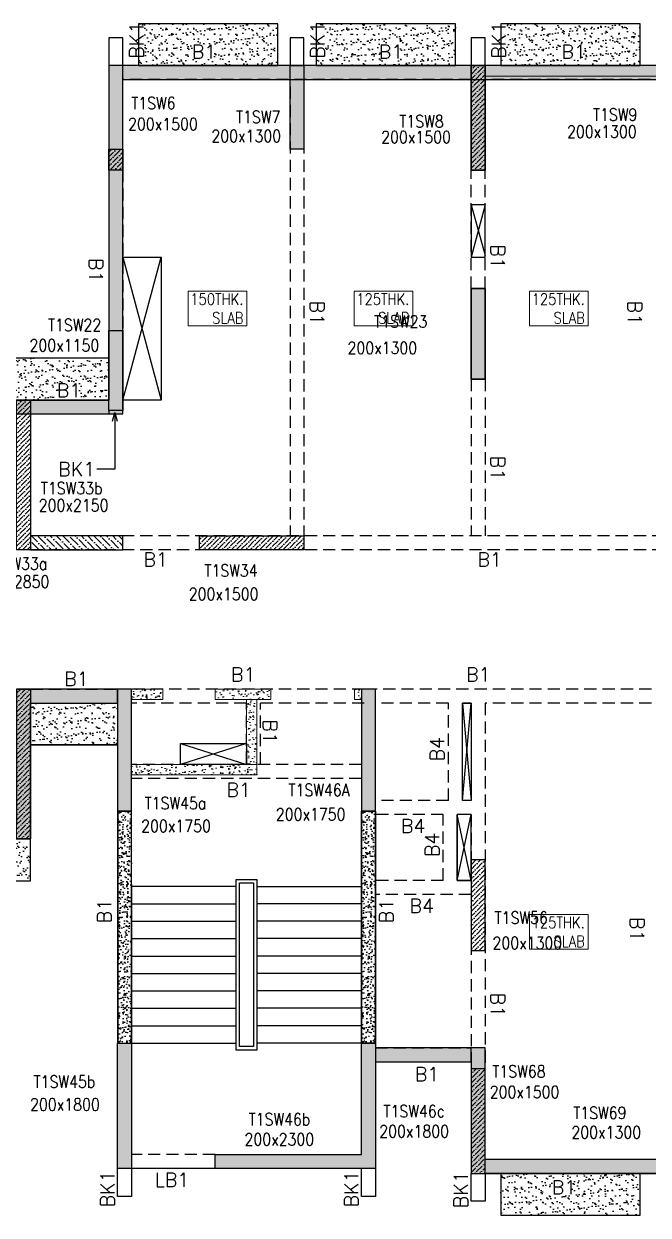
# Model space of a CAD drawing. Header units: millimetres. Extents: x 1078357 to 2594950, y -4969473 to -4636555.
# Drawn here: x 2295176 to 2304140, y -4664325 to -4647225 of the extents above; entities that cross this region are included whole.
import ezdxf

# ---------------------------------------------------------------- set-up
doc = ezdxf.new("R2010")
doc.units = ezdxf.units.MM
for name, pattern in [('CENTER', [2, 1.25, -0.25, 0.25, -0.25]), ('CONTINOUS', [0]), ('HIDDEN', [0.375, 0.25, -0.125]), ('New Retail block$0$CONTINOUS', [0])]:
    doc.linetypes.add(name, pattern=pattern)
doc.layers.get('0').update_dxf_attribs({"lineweight": 0})
for name, color, linetype, lineweight in [('A-_ANOTDIMA_D-', 6, 'Continuous', 13), ('COL. NO.', 30, 'Continuous', 25), ('COL. SIZE', 7, 'Continuous', 25), ('HATCH', 8, 'Continuous', 30), ('RCC UPSTAND', 43, 'Continuous', 30), ('S-NON STR RCC WALL', 8, 'Continuous', 0), ('SLAB THK.', 6, 'Continuous', 0)]:
    doc.layers.add(name, color=color, linetype=linetype, lineweight=lineweight)
for name, color, linetype in [('B-200x300', 212, 'HIDDEN'), ('B-200x650', 241, 'HIDDEN'), ('BK1-200x650', 241, 'HIDDEN'), ('DC BEAM NO.', 7, 'Continuous'), ('DROP SLAB', 8, 'Continuous'), ('NON STR. RCC WALL', 6, 'Continuous'), ('S-COLUMN_SHEAR WALL', 1, 'Continuous'), ('S-PROJECTION', 54, 'New Retail block$0$CONTINOUS'), ('S-STAIR', 8, 'Continuous')]:
    doc.layers.add(name, color=color, linetype=linetype)
doc.styles.add('Roman', font='romans')
doc.styles.add('ROMANS', font='romans.shx', dxfattribs={"width": 0.85})
doc.dimstyles.new('HARESH', dxfattribs={"dimtxt": 150, "dimasz": 75, "dimexe": 0, "dimexo": 0, "dimgap": 25, "dimtad": 1, "dimdec": 0, "dimdsep": 46, "dimtxsty": 'Roman', "dimblk": 'OBLIQUE', "dimcen": 225, "dimdle": 25, "dimclrd": 2, "dimclre": 2, "dimclrt": 7, "dimadec": 8, "dimazin": 1, "dimtfac": 1, "dimtdec": 0, "dimtmove": 0, "dimatfit": 0, "dimfxl": 1, "dimlwd": -1, "dimlwe": -1, "dimarcsym": 0})
pattern_1 = [(230, (3439033.98, -9472277.36), (-182.184669, 15.9390855), [19.05, -209.55]), (175, (3439033.98, -9472277.36), (35.2434214, -191.056845), [15.24, -167.640584]), (280.4514447, (3439018.8, -9472276.03), (-146.941247, -175.117752), [16.190009, -178.0902446]), (226.1842, (3439033.98, -9472328.16), (-271.079041, 42.042328), [28.575, -314.325]), (276.6355576, (3439011.4, -9472324.65), (-237.404134, -247.426125), [24.285023, -267.135608]), (171.184151, (3439033.98, -9472328.16), (-237.404134, -247.426125), [22.859967, -251.459732]), (201, (3439008.58, -9472315.46), (-151.6143913, 102.265198), [19.05, -209.55]), (146, (3439008.58, -9472315.46), (-61.802028, -184.187966), [15.24, -167.64]), (251.451445, (3438995.94, -9472306.94), (-213.416419, -81.922769), [16.190009, -178.0899376]), (217.5, (3439033.98, -9472277.36), (-3.08860325, -84.5550389), [0, -165.608, 0, -170.18, 0, -168.275]), (187.5, (3439033.98, -9472277.36), (-66.8196625, -100.1805748), [0, -97.028, 0, -161.798, 0, -64.135]), (147.5, (3439090.62, -9472277.36), (-135.5905952, 5.728744), [0, -63.5, 0, -198.12, 0, -262.89]), (137.5, (3439116.02, -9472277.36), (-148.1291814, -25.426491), [0, -82.55, 0, -131.572, 0, -186.69])]
pattern_2 = [(45, (3238950.164, -9363849.92), (25.25697034, 92.60889125), [119.0625, -23.8125, 0, -23.8125])]

# ---------------------------------------------------------------- blocks, each defined once
blk = doc.blocks.new('_Oblique')
at = {"color": 0, "linetype": 'ByBlock', "lineweight": -2}
blk.add_line((-0.5, -0.5), (0.5, 0.5), dxfattribs=at)
blk = doc.blocks.new('G$CD63B60BD')
at = {"layer": 'COL. NO.', "linetype": 'Continuous', "style": 'ROMANS', "width": 0.85}
for s, p in [('T1SW6', (13370, 15274, -320)), ('T1SW7', (14874, 15075, -320)), ('T1SW9', (19999, 15109, -323)), ('T1SW8', (17219, 15013, -320)), ('T1SW23', (16857, 12140, -320)), ('T1SW22', (12175, 12089, -320)), ('T1SW33b', (12071, 9747, -320)), ('T1SW33a', (11279, 8664, -320)), ('T1SW34', (14420, 8565, -320)), ('T1SW46A', (15627, 5414, -320)), ('T1SW45a', (13562, 5226, -320)), ('T1SW56', (18586, 3582, -320)), ('T1SW68', (18554, 1375, -320)), ('T1SW45b', (11967, 1228, 0)), ('T1SW46b', (15055, 688, -320)), ('T1SW46c', (16991, 805, -320)), ('T1SW69', (19716, 781, -320))]:
    blk.add_text(s, height=175, dxfattribs=at).set_placement(p)
at = {"layer": 'COL. SIZE', "linetype": 'Continuous', "style": 'ROMANS', "width": 0.85}
for s, p in [('200x1500', (13325, 14973, -320)), ('200x1300', (14521, 14802, -320)), ('200x1500', (16959, 14786, -320)), ('200x1300', (19627, 14865, -323)), ('200x1150', (11910, 11797, -320)), ('200x1300', (16475, 11761, -320)), ('200x2150', (12042, 9502, -320)), ('200x2850', (11194, 8406, -320)), ('200x1500', (14196, 8228, -320)), ('200x1750', (15446, 5066, -320)), ('200x1750', (13513, 4899, -320)), ('200x1300', (18557, 3218, -320)), ('200x1500', (18517, 1079, -320)), ('200x1800', (11918, 901, 0)), ('200x1800', (16932, 517, -320)), ('200x2300', (14996, 400, -320)), ('200x1300', (19690, 502, -320))]:
    blk.add_text(s, height=175, dxfattribs=at).set_placement(p)

msp = doc.modelspace()

# ---------------------------------------------------------------- hatches: boundary and pattern name
at = {"ltscale": 700}
h = msp.add_hatch(dxfattribs=at)
h.set_pattern_fill('ANSI36', color=8, scale=15)
h.set_pattern_definition(pattern_2)
h.paths.add_polyline_path([(2301597.8, -4647825.1), (2301797.8, -4647825.1), (2301797.8, -4649325.1), (2301597.8, -4649325.1)])
h = msp.add_hatch(dxfattribs=at)
h.set_pattern_fill('ANSI36', color=8, scale=15)
h.set_pattern_definition([(45, (3238950.164, -9363849.92), (25.25697034, 92.60889125), [119.0625, -23.8125, 0, -23.8125])])
h.paths.add_polyline_path([(2295072.7, -4656775.1), (2295272.7, -4656775.1), (2295272.7, -4658925.1), (2295072.7, -4658925.1)])
h = msp.add_hatch(dxfattribs=at)
h.set_pattern_fill('ANSI36', color=8, scale=15)
h.set_pattern_definition(pattern_2)
h.paths.add_polyline_path([(2301597.7, -4663725.1), (2301797.7, -4663725.1), (2301797.7, -4662225.1), (2301597.7, -4662225.1)])
at = {"layer": 'HATCH'}
h = msp.add_hatch(dxfattribs=at)
h.set_pattern_fill('AR-SAND', color=8, scale=3, angle=179.97015)
h.set_pattern_definition([(37.4701541, (-556885.8, 9339745.12), (-4.7236114, 146.8264517), [0, -115.824, 0, -129.54, 0, -123.825]), (7.4701541, (-556885.8, 9339745.12), (134.9689868, 214.9772528), [0, -62.484, 0, -104.394, 0, -40.005]), (327.4701541, (-556979.52, 9339745.16), (237.2979035, 0.3075449), [0, -38.1, 0, -137.16, 0, -179.07]), (317.4701541, (-556979.52, 9339745.16), (229.1017424, 66.759465), [0, -19.05, 0, -89.916, 0, -102.87])])
h.paths.add_polyline_path([(2298822.8, -4647225.1), (2296822.8, -4647225.1), (2296822.8, -4647825.1), (2298822.8, -4647825.1)])
h = msp.add_hatch(dxfattribs=at)
h.set_pattern_fill('AR-SAND', color=8, scale=3, angle=179.97015)
h.set_pattern_definition([(37.4701541, (-559435.8, 9339745.12), (-4.7236114, 146.8264517), [0, -115.824, 0, -129.54, 0, -123.825]), (7.4701541, (-559435.8, 9339745.12), (134.9689868, 214.9772528), [0, -62.484, 0, -104.394, 0, -40.005]), (327.4701541, (-559529.52, 9339745.16), (237.2979035, 0.3075449), [0, -38.1, 0, -137.16, 0, -179.07]), (317.4701541, (-559529.52, 9339745.16), (229.1017424, 66.759465), [0, -19.05, 0, -89.916, 0, -102.87])])
h.paths.add_polyline_path([(2301372.8, -4647225.1), (2299372.8, -4647225.1), (2299372.8, -4647825.1), (2301372.8, -4647825.1)])
h = msp.add_hatch(dxfattribs=at)
h.set_pattern_fill('AR-SAND', color=8, scale=3, angle=179.97015)
h.set_pattern_definition([(37.4701541, (-562085.8, 9339745.12), (-4.7236114, 146.8264517), [0, -115.824, 0, -129.54, 0, -123.825]), (7.4701541, (-562085.8, 9339745.12), (134.9689868, 214.9772528), [0, -62.484, 0, -104.394, 0, -40.005]), (327.4701541, (-562179.52, 9339745.16), (237.2979035, 0.3075449), [0, -38.1, 0, -137.16, 0, -179.07]), (317.4701541, (-562179.52, 9339745.16), (229.1017424, 66.759465), [0, -19.05, 0, -89.916, 0, -102.87])])
h.paths.add_polyline_path([(2304022.8, -4647225.1), (2302022.8, -4647225.1), (2302022.8, -4647825.1), (2304022.8, -4647825.1)])
h = msp.add_hatch(dxfattribs=at)
h.set_pattern_fill('AR-SAND', color=8, scale=3, angle=179.97015)
h.set_pattern_definition([(37.4701541, (-1648810.51, 14023764.3), (-4.72361136, 146.8264517), [0, -115.824, 0, -129.54, 0, -123.825]), (7.4701541, (-1648810.51, 14023764.3), (134.9689868, 214.9772528), [0, -62.484, 0, -104.394, 0, -40.005]), (327.4701541, (-1648904.24, 14023764.35), (237.2979035, 0.3075449), [0, -38.1, 0, -137.16, 0, -179.07]), (317.4701541, (-1648904.24, 14023764.35), (229.1017424, 66.759465), [0, -19.05, 0, -89.916, 0, -102.87])])
h.paths.add_polyline_path([(2296397.7, -4652025.1), (2293947.7, -4652025.1), (2293947.7, -4652625.1), (2296397.7, -4652625.1)])
h = msp.add_hatch(dxfattribs=at)
h.set_pattern_fill('AR-SAND', color=8, scale=3, angle=179.97015)
h.set_pattern_definition([(37.4701541, (-1641760.5, 14025714.22), (-4.72361136, 146.8264517), [0, -115.824, 0, -129.54, 0, -123.825]), (7.4701541, (-1641760.5, 14025714.22), (134.9689868, 214.9772528), [0, -62.484, 0, -104.394, 0, -40.005]), (327.4701541, (-1641854.22, 14025714.27), (237.2979035, 0.3075449), [0, -38.1, 0, -137.16, 0, -179.07]), (317.4701541, (-1641854.22, 14025714.27), (229.1017424, 66.759465), [0, -19.05, 0, -89.916, 0, -102.87])])
h.paths.add_polyline_path([(2296522.7, -4656975.1), (2295272.8, -4656975.1), (2295272.8, -4657575.2), (2296522.7, -4657575.2)])
h = msp.add_hatch(dxfattribs=at)
h.set_pattern_fill('AR-SAND', color=8, scale=3, angle=179.97015)
h.set_pattern_definition([(37.4701541, (-1654110.51, 14023764.29), (-4.72361136, 146.8264517), [0, -115.824, 0, -129.54, 0, -123.825]), (7.4701541, (-1654110.51, 14023764.3), (134.9689868, 214.9772528), [0, -62.484, 0, -104.394, 0, -40.005]), (327.4701541, (-1654204.24, 14023764.34), (237.2979035, 0.3075449), [0, -38.1, 0, -137.16, 0, -179.07]), (317.4701541, (-1654204.24, 14023764.34), (229.1017424, 66.759465), [0, -19.05, 0, -89.916, 0, -102.87])])
h.paths.add_polyline_path([(2295272.8, -4658925.1), (2293947.8, -4658925.1), (2293947.7, -4659525.1), (2295272.7, -4659525.1)])
h = msp.add_hatch(dxfattribs=at)
h.set_pattern_fill('AR-SAND', color=8, scale=3, angle=179.97015)
h.set_pattern_definition([(37.47015413, (-2750010.23, 18707783.49), (-4.72361136, 146.8264517), [0, -115.824, 0, -129.54, 0, -123.825]), (7.4701541, (-2750010.23, 18707783.49), (134.9689868, 214.9772528), [0, -62.484, 0, -104.394, 0, -40.005]), (327.4701541, (-2750103.95, 18707783.54), (237.2979035, 0.3075449), [0, -38.1, 0, -137.16, 0, -179.07]), (317.4701541, (-2750103.95, 18707783.54), (229.1017424, 66.759465), [0, -19.05, 0, -89.916, 0, -102.87])])
h.paths.add_polyline_path([(2304022.8, -4663725.1), (2302022.8, -4663725.1), (2302022.8, -4664325.1), (2304022.8, -4664325.1)])
at = {"layer": 'RCC UPSTAND', "linetype": 'CENTER', "ltscale": 700}
h = msp.add_hatch(dxfattribs=at)
h.set_pattern_fill('HONEY', color=8, scale=30)
h.set_pattern_definition([(0, (2286047.76, -4750426.6), (142.875, 82.48892), [95.25, -190.5]), (120, (2286047.76, -4750426.6), (-142.875, 82.48892), [95.25, -190.5]), (60, (2286047.76, -4750426.6), (3e-07, 164.97784), [-190.5, 95.25])])
h.paths.add_polyline_path([(2327897.7, -4648025.1), (2327897.7, -4647825.1), (2322497.7, -4647825.1), (2322497.7, -4652625.1), (2320047.7, -4652625.1), (2320047.7, -4647825.1), (2309447.7, -4647825.1), (2309447.7, -4652625.1), (2306997.7, -4652625.1), (2306997.7, -4647825.1), (2296397.7, -4647825.1), (2296397.7, -4652625.1), (2293947.7, -4652625.1), (2293947.7, -4647825.1), (2283347.7, -4647825.1), (2283347.7, -4652625.1), (2282022.7, -4652625.1), (2282022.7, -4654775.1), (2285897.7, -4654775.1), (2285897.7, -4656775.1), (2282022.7, -4656775.1), (2282022.7, -4658925.1), (2283347.7, -4658925.1), (2283347.7, -4663725.1), (2293947.7, -4663725.1), (2293947.7, -4658925.1), (2295272.7, -4658925.1), (2295272.7, -4656975.1), (2296522.7, -4656975.1), (2296522.7, -4656775.1), (2295072.7, -4656775.1), (2295072.7, -4658725.1), (2293747.7, -4658725.1), (2293747.7, -4663525.1), (2283547.7, -4663525.1), (2283547.7, -4658725.1), (2282222.7, -4658725.1), (2282222.7, -4656975.1), (2286097.7, -4656975.1), (2286097.7, -4654575.1), (2282222.7, -4654575.1), (2282222.7, -4652825.1), (2283547.7, -4652825.1), (2283547.7, -4648025.1), (2293747.7, -4648025.1), (2293747.7, -4652825.1), (2296597.7, -4652825.1), (2296597.7, -4648025.1), (2306797.7, -4648025.1), (2306797.7, -4652825.1), (2309647.7, -4652825.1), (2309647.7, -4648025.1), (2319847.7, -4648025.1), (2319847.7, -4652825.1), (2322697.7, -4652825.1), (2322697.7, -4648025.1)])
at = {"layer": 'RCC UPSTAND'}
h = msp.add_hatch(dxfattribs=at)
h.set_pattern_fill('ANSI36', color=8, scale=20, angle=270)
h.set_pattern_definition([(315, (49362.804, 4655754.42), (123.47852166, -33.67596045), [158.75, -31.75, 0, -31.75])])
h.paths.add_polyline_path([(2296597.7, -4654575.7), (2295272.7, -4654575.4), (2295272.7, -4654774.9), (2296597.7, -4654775.1)])
h = msp.add_hatch(dxfattribs=at)
h.set_pattern_fill('AR-CONC', color=8, scale=20, angle=180)
h.set_pattern_definition([(230, (4833365.94, -7871471), (-143.4520365, 12.550427), [15, -165]), (175, (4833365.94, -7871471), (27.7502667, -150.438427), [12, -132]), (280.4514445, (4833353.99, -7871469.95), (-115.7017693, -137.887998), [12.7480384, -140.2284224]), (226.1842, (4833365.94, -7871511), (-213.448266, 33.103856), [22.5, -247.5]), (276.6356355, (4833348.15, -7871508.24), (-186.932389, -194.82372), [19.122068, -210.342752]), (171.184164, (4833365.94, -7871511), (-186.932389, -194.82372), [18, -198]), (201, (4833345.94, -7871501), (-119.3814104, 80.523778), [15, -165]), (146, (4833345.94, -7871501), (-48.6630664, -145.030009), [12, -132]), (251.4514447, (4833335.99, -7871494.29), (-168.0444753, -64.5062306), [12.748038, -140.2284224]), (217.5, (4833365.94, -7871471), (-2.43197106, -66.57877077), [0, -130.4, 0, -134, 0, -132.5]), (187.5, (4833365.94, -7871471), (-52.6139075, -78.8823424), [0, -76.4, 0, -127.4, 0, -50.5]), (147.5, (4833410.54, -7871471), (-106.7644872, 4.51097435), [0, -50, 0, -156, 0, -207]), (137.5, (4833430.54, -7871471), (-116.6372339, -20.0209965), [0, -65, 0, -103.6, 0, -147])])
h.paths.add_polyline_path([(2296722.7, -4661855.1), (2296722.7, -4658525.1), (2296523.3, -4658525.1), (2296523.3, -4661855.1)])
h = msp.add_hatch(dxfattribs=at)
h.set_pattern_fill('AR-CONC', color=8, scale=20, angle=180)
h.set_pattern_definition([(230, (4836865.94, -7871471), (-143.4520365, 12.550427), [15, -165]), (175, (4836865.94, -7871471), (27.7502667, -150.438427), [12, -132]), (280.4514445, (4836853.99, -7871469.95), (-115.7017693, -137.887998), [12.7480384, -140.2284224]), (226.1842, (4836865.94, -7871511), (-213.448266, 33.103856), [22.5, -247.5]), (276.6356355, (4836848.15, -7871508.24), (-186.932389, -194.82372), [19.122068, -210.342752]), (171.184164, (4836865.94, -7871511), (-186.932389, -194.82372), [18, -198]), (201, (4836845.94, -7871501), (-119.3814104, 80.523778), [15, -165]), (146, (4836845.94, -7871501), (-48.6630664, -145.030009), [12, -132]), (251.4514447, (4836835.99, -7871494.29), (-168.0444753, -64.5062306), [12.748038, -140.2284224]), (217.5, (4836865.94, -7871471), (-2.43197106, -66.57877077), [0, -130.4, 0, -134, 0, -132.5]), (187.5, (4836865.94, -7871471), (-52.6139075, -78.8823424), [0, -76.4, 0, -127.4, 0, -50.5]), (147.5, (4836910.54, -7871471), (-106.7644872, 4.51097435), [0, -50, 0, -156, 0, -207]), (137.5, (4836930.54, -7871471), (-116.6372339, -20.0209965), [0, -65, 0, -103.6, 0, -147])])
h.paths.add_polyline_path([(2300222.7, -4661855.1), (2300222.7, -4658525.1), (2300023.3, -4658525.1), (2300023.3, -4661855.1)])
h = msp.add_hatch(dxfattribs=at)
h.set_pattern_fill('HONEY', color=8, scale=15)
h.set_pattern_definition([(0, (3383272.372, -9434445.79), (71.4375, 41.24445968), [47.625, -95.25]), (120, (3383272.372, -9434445.79), (-71.43749984, 41.24445995), [47.625, -95.25]), (60, (3383272.372, -9434445.79), (1.6e-07, 82.48891962), [-95.25, 47.625])])
h.paths.add_polyline_path([(2327897.7, -4663725.1), (2322497.7, -4663725.1), (2322497.7, -4658925.1), (2320047.7, -4658925.1), (2320047.7, -4663725.1), (2309447.7, -4663725.1), (2309447.7, -4658925.1), (2306997.7, -4658925.1), (2306997.7, -4663725.1), (2301597.7, -4663725.1), (2301597.7, -4662125.1), (2300222.7, -4662125.1), (2300222.7, -4661925.1), (2301797.7, -4661925.1), (2301797.7, -4663525.1), (2306797.7, -4663525.1), (2306797.7, -4658725.1), (2309647.7, -4658725.1), (2309647.7, -4663525.1), (2319847.7, -4663525.1), (2319847.7, -4658725.1), (2322697.7, -4658725.1), (2322697.7, -4663525.1), (2327897.7, -4663525.1)])
at = {"layer": 'S-COLUMN_SHEAR WALL', "lineweight": 25, "extrusion": (1.00316e-06, 1.91639e-11, 1)}
h = msp.add_hatch(color=1, dxfattribs=at)
h.dxf.hatch_style = 1
h.paths.add_polyline_path([(2296597.8, -4647825.1), (2296397.8, -4647825.1), (2296397.8, -4649025.1), (2296597.8, -4649025.1)])
at = {"layer": 'S-COLUMN_SHEAR WALL', "lineweight": 25}
h = msp.add_hatch(color=1, dxfattribs=at)
h.dxf.hatch_style = 1
h.paths.add_polyline_path([(2298997.8, -4649025.2), (2299197.8, -4649025.2), (2299197.8, -4647825.1), (2298997.8, -4647825.1)])
at = {"layer": 'S-COLUMN_SHEAR WALL', "lineweight": 25, "extrusion": (-1.00316e-06, 2.11765e-11, 1)}
h = msp.add_hatch(color=1, dxfattribs=at)
h.dxf.hatch_style = 1
h.paths.add_polyline_path([(2301597.8, -4647825.1), (2301797.8, -4647825.1), (2301797.8, -4649325.1), (2301597.8, -4649325.1)])
at = {"layer": 'S-COLUMN_SHEAR WALL', "ltscale": 700}
h = msp.add_hatch(dxfattribs=at)
h.set_pattern_fill('ANSI36', color=8, scale=15)
h.set_pattern_definition([(45, (3219741.57, -9356948.105), (25.25697034, 92.60889125), [119.0625, -23.8125, 0, -23.8125])])
h.paths.add_polyline_path([(2296597.7, -4649025.1), (2296597.7, -4649325.1), (2296397.8, -4649325.1), (2296397.8, -4649025.1)])
at = {"layer": 'S-COLUMN_SHEAR WALL', "lineweight": 25, "extrusion": (-1.00316e-06, 2.11765e-11, 1)}
h = msp.add_hatch(color=1, dxfattribs=at)
h.dxf.hatch_style = 1
h.paths.add_polyline_path([(2301597.7, -4652325.1), (2301797.7, -4652325.1), (2301797.7, -4651025.1), (2301597.7, -4651025.1)])
at = {"layer": 'S-COLUMN_SHEAR WALL', "lineweight": 25, "extrusion": (1.00316e-06, 1.91639e-11, 1)}
h = msp.add_hatch(color=1, dxfattribs=at)
h.dxf.hatch_style = 1
h.paths.add_polyline_path([(2296597.7, -4652775.1), (2296397.7, -4652775.1), (2296397.7, -4651625.2), (2296597.7, -4651625.2)])
at = {"layer": 'S-COLUMN_SHEAR WALL', "ltscale": 700}
h = msp.add_hatch(dxfattribs=at)
h.set_pattern_fill('ANSI36', color=8, scale=15)
h.set_pattern_definition([(45, (3275553.175, -9394779.674), (25.25697034, 92.60889125), [119.0625, -23.8125, 0, -23.8125])])
h.paths.add_polyline_path([(2295072.7, -4652625.1), (2295272.7, -4652625.1), (2295272.7, -4654775.1), (2295072.7, -4654775.1)])
h = msp.add_hatch(dxfattribs=at)
h.set_pattern_fill('ANSI36', color=8, scale=15)
h.set_pattern_definition([(45, (3275453.18, -9394779.674), (25.25697034, 92.60889125), [119.0625, -23.8125, 0, -23.8125])])
h.paths.add_polyline_path([(2297697.8, -4654575.1), (2297697.8, -4654775.1), (2299197.8, -4654775.1), (2299197.8, -4654575.1)])
at = {"layer": 'S-COLUMN_SHEAR WALL', "lineweight": 25}
h = msp.add_hatch(color=1, dxfattribs=at)
h.dxf.hatch_style = 1
h.paths.add_polyline_path([(2296722.7, -4658525.1), (2296722.7, -4656775.1), (2296522.7, -4656775.1), (2296522.7, -4658525.1), (2296722.7, -4658525.1)], is_closed=False)
h = msp.add_hatch(color=1, dxfattribs=at)
h.dxf.hatch_style = 1
h.paths.add_polyline_path([(2300022.7, -4656775.2), (2300022.7, -4658525.1), (2300222.7, -4658525.1), (2300222.7, -4656775.2), (2300022.7, -4656775.2)], is_closed=False)
at = {"layer": 'S-COLUMN_SHEAR WALL', "ltscale": 700}
h = msp.add_hatch(dxfattribs=at)
h.set_pattern_fill('ANSI36', color=8, scale=15)
h.set_pattern_definition([(45, (3249400.164, -9375249.97), (25.25697034, 92.60889125), [119.0625, -23.8125, 0, -23.8125])])
h.paths.add_polyline_path([(2301597.7, -4659225.2), (2301597.7, -4660525.2), (2301797.7, -4660525.2), (2301797.7, -4659225.2)])
at = {"layer": 'S-COLUMN_SHEAR WALL', "lineweight": 25}
h = msp.add_hatch(color=1, dxfattribs=at)
h.dxf.hatch_style = 1
h.paths.add_polyline_path([(2296722.7, -4663655.1), (2296722.7, -4661855.1), (2296522.7, -4661855.1), (2296522.7, -4663655.1)])
h = msp.add_hatch(color=1, dxfattribs=at)
h.dxf.hatch_style = 1
h.paths.add_polyline_path([(2300222.7, -4663655.2), (2300222.7, -4661855.1), (2300022.7, -4661855.1), (2300022.7, -4663455.2), (2297922.7, -4663455.1), (2297922.7, -4663655.1)])
at = {"layer": 'S-NON STR RCC WALL'}
h = msp.add_hatch(dxfattribs=at)
h.set_pattern_fill('AR-CONC', color=256, angle=180)
h.set_pattern_definition([(50, (-5153272.56, 27939237.41), (182.184669, -15.93908554), [19.05, -209.55]), (355, (-5153272.56, 27939237.41), (-35.2434214, 191.0568452), [15.24, -167.6405842]), (100.4514447, (-5153257.38, 27939236.08), (146.9412471, 175.1177519), [16.1900088, -178.0902446]), (46.1842, (-5153272.56, 27939288.2), (271.0790409, -42.042328), [28.575, -314.325]), (96.6355576, (-5153249.97, 27939284.7), (237.404134, 247.4261246), [24.2850231, -267.1356082]), (351.1841512, (-5153272.56, 27939288.2), (237.404134, 247.4261246), [22.859967, -251.459732]), (21, (-5153247.16, 27939275.51), (151.6143913, -102.2651982), [19.05, -209.55]), (326, (-5153247.16, 27939275.51), (61.8020283, 184.1879661), [15.24, -167.64]), (71.451445, (-5153234.53, 27939266.99), (213.4164193, 81.9227689), [16.1900088, -178.0899376]), (37.5, (-5153272.563, 27939237.41), (3.08860325, 84.55503887), [0, -165.608, 0, -170.18, 0, -168.275]), (7.5, (-5153272.56, 27939237.41), (66.8196625, 100.18057482), [0, -97.028, 0, -161.798, 0, -64.135]), (327.5, (-5153329.205, 27939237.41), (135.59059517, -5.72874399), [0, -63.5, 0, -198.12, 0, -262.89]), (317.5, (-5153354.6, 27939237.41), (148.1291814, 25.42649103), [0, -82.55, 0, -131.572, 0, -186.69])])
h.paths.add_polyline_path([(2306794.8, -4647825.2), (2301797.7, -4647825.2), (2301797.7, -4647975.2), (2306794.8, -4647975.2)])
at = {"layer": 'S-NON STR RCC WALL', "linetype": 'CENTER', "ltscale": 700}
h = msp.add_hatch(dxfattribs=at)
h.set_pattern_fill('AR-CONC', color=256, angle=180)
h.set_pattern_definition(pattern_1)
h.paths.add_polyline_path([(2297172.8, -4656775.2), (2296722.8, -4656775.2), (2296722.8, -4656925.2), (2297172.8, -4656925.2)])
at = {"layer": 'S-NON STR RCC WALL', "ltscale": 700}
h = msp.add_hatch(dxfattribs=at)
h.set_pattern_fill('AR-CONC', color=256, angle=180)
h.set_pattern_definition(pattern_1)
h.paths.add_polyline_path([(2298722.8, -4656925.2), (2297922.8, -4656925.2), (2297922.8, -4656775.2), (2298722.8, -4656775.2)])
at = {"layer": 'S-NON STR RCC WALL', "linetype": 'CENTER', "ltscale": 700}
h = msp.add_hatch(dxfattribs=at)
h.set_pattern_fill('AR-CONC', color=256, angle=180)
h.set_pattern_definition(pattern_1)
h.paths.add_polyline_path([(2299922.8, -4656775.2), (2300022.8, -4656775.2), (2300022.8, -4656925.2), (2299922.8, -4656925.2)])
h = msp.add_hatch(dxfattribs=at)
h.set_pattern_fill('AR-CONC', color=256, angle=180)
h.set_pattern_definition(pattern_1)
h.paths.add_polyline_path([(2298372.8, -4657855.1), (2298522.8, -4657855.1), (2298522.8, -4656925.2), (2298372.8, -4656925.2)])
h = msp.add_hatch(dxfattribs=at)
h.set_pattern_fill('AR-CONC', color=256, angle=180)
h.set_pattern_definition(pattern_1)
h.paths.add_polyline_path([(2296722.8, -4658005.2), (2298522.8, -4658005.2), (2298522.8, -4657855.2), (2296722.8, -4657855.2)])

# ---------------------------------------------------------------- linework, layer by layer
at = {"layer": 'B-200x300', "linetype": 'HIDDEN', "ltscale": 700}
for p, q in [((2301272.8, -4658375.1, 0), (2301272.8, -4656975.2, 0)), ((2301272.8, -4658375.1, 0), (2300222.7, -4658375.1, 0)), ((2301597.8, -4658375.1, 0), (2301472.8, -4658375.1, 0)), ((2301197.8, -4658575.1, 0), (2300222.7, -4658575.1, 0)), ((2301197.8, -4659520.1, 0), (2301197.8, -4658575.1, 0)), ((2301197.8, -4659520.1, 0), (2300222.7, -4659520.1, 0)), ((2301597.8, -4659720.1, 0), (2300222.7, -4659720.1, 0))]:
    msp.add_line(p, q, dxfattribs=at)
at = {"layer": 'B-200x300', "linetype": 'Continuous', "ltscale": 700}
for p, q in [((2301472.8, -4658375.1, 0), (2301472.8, -4656975.2, 0)), ((2301597.8, -4658575.1, 0), (2301397.8, -4658575.1, 0)), ((2301397.8, -4659520.1, 0), (2301397.8, -4658575.1, 0)), ((2301597.8, -4659520.1, 0), (2301397.8, -4659520.1, 0))]:
    msp.add_line(p, q, dxfattribs=at)
at = {"layer": 'B-200x650', "linetype": 'CONTINOUS', "ltscale": 700}
for p, q in [((2296597.7, -4647425.1, 0), (2296397.7, -4647425.1, 0)), ((2296397.7, -4647425.1, 0), (2296397.8, -4647825.1, 0)), ((2296597.7, -4647825.1, 0), (2296597.7, -4647425.1, 0)), ((2299197.8, -4647425.1, 0), (2298997.8, -4647425.1, 0)), ((2298997.8, -4647425.1, 0), (2298997.8, -4647825.1, 0)), ((2299197.8, -4647825.1, 0), (2299197.8, -4647425.1, 0)), ((2301797.7, -4647425.1, 0), (2301597.7, -4647425.1, 0)), ((2301597.7, -4647425.1, 0), (2301597.8, -4647825.1, 0)), ((2301797.7, -4647825.1, 0), (2301797.7, -4647425.1, 0)), ((2301597.7, -4647825.1, 0), (2296597.7, -4647825.1, 0)), ((2306797.8, -4647825.1, 0), (2301797.7, -4647825.1, 0)), ((2296397.7, -4649325.1, 0), (2296397.7, -4651825.1, 0)), ((2296397.7, -4652625.1, 0), (2293947.7, -4652625.1, 0)), ((2295272.6, -4656975.1, 0), (2296522.7, -4656975.1, 0)), ((2301597.7, -4662125.1, 0), (2301597.7, -4661925.1, 0)), ((2300222.7, -4662125.1, 0), (2301597.7, -4662125.1, 0)), ((2296522.7, -4664055.1, 0), (2296522.7, -4663655.1, 0)), ((2296722.7, -4663655.1, 0), (2296722.7, -4664055.1, 0)), ((2297922.7, -4663655.1, 0), (2296722.7, -4663655.1, 0)), ((2300022.7, -4664055.1, 0), (2300022.7, -4663655.1, 0)), ((2300222.7, -4663655.1, 0), (2300222.7, -4664055.1, 0)), ((2301597.7, -4664125.1, 0), (2301597.7, -4663725.1, 0)), ((2306797.7, -4663725.1, 0), (2301797.7, -4663725.1, 0)), ((2301797.7, -4663725.1, 0), (2301797.7, -4664125.1, 0)), ((2296722.7, -4664055.1, 0), (2296522.7, -4664055.1, 0)), ((2300222.7, -4664055.1, 0), (2300022.7, -4664055.1, 0)), ((2301797.7, -4664125.1, 0), (2301597.7, -4664125.1, 0))]:
    msp.add_line(p, q, dxfattribs=at)
at = {"layer": 'B-200x650', "linetype": 'HIDDEN', "ltscale": 700}
for p, q in [((2301597.7, -4648025.1, 0), (2296597.7, -4648025.1, 0)), ((2306797.8, -4648025.1, 0), (2301797.7, -4648025.1, 0)), ((2298997.7, -4648125.2, 0), (2298997.7, -4654575, 0)), ((2299197.7, -4648125.2, 0), (2299197.7, -4654575, 0)), ((2296597.7, -4649325.1, 0), (2296597.7, -4651825.1, 0)), ((2301597.7, -4651025.1, 0), (2301597.7, -4649325.1, 0)), ((2301797.7, -4651025.1, 0), (2301797.7, -4649325.1, 0)), ((2301597.7, -4652325.1, 0), (2301597.7, -4654575.1, 0)), ((2301797.7, -4652325.1, 0), (2301797.7, -4654575.1, 0)), ((2295272.7, -4652825.1, 0), (2296397.7, -4652825.1, 0)), ((2321172.7, -4654575, 0), (2295272.7, -4654575, 0)), ((2321172.7, -4654775, 0), (2295272.7, -4654775, 0)), ((2295272.6, -4656775.1, 0), (2296522.7, -4656775.1, 0)), ((2300062.7, -4656775.1, 0), (2296722.7, -4656775.1, 0)), ((2310747.8, -4656775.1, 0), (2300222.7, -4656775.1, 0)), ((2298372.7, -4656975.1, 0), (2296722.7, -4656975.1, 0)), ((2298372.7, -4657855.1, 0), (2298372.7, -4656975.1, 0)), ((2300062.7, -4656975.1, 0), (2298522.7, -4656975.1, 0)), ((2298572.7, -4657855.1, 0), (2298572.7, -4656975.1, 0)), ((2301272.8, -4656975.2, 0), (2300222.8, -4656975.2, 0)), ((2301597.8, -4656975.2, 0), (2301472.8, -4656975.2, 0)), ((2301597.8, -4656975.2, 0), (2301597.8, -4658375.1, 0)), ((2310747.8, -4656975.1, 0), (2301797.7, -4656975.1, 0)), ((2301797.7, -4656975.1, 0), (2301797.7, -4662225.1, 0)), ((2298372.7, -4657855.1, 0), (2296722.7, -4657855.1, 0)), ((2300022.7, -4657855.1, 0), (2298522.7, -4657855.1, 0)), ((2300022.7, -4658055.1, 0), (2296722.7, -4658055.1, 0)), ((2301597.7, -4658575.1, 0), (2301597.7, -4662225.1, 0)), ((2300222.7, -4661925.1, 0), (2301597.7, -4661925.1, 0)), ((2297922.7, -4663455.1, 0), (2296722.7, -4663455.1, 0)), ((2306797.7, -4663525.1, 0), (2301797.7, -4663525.1, 0))]:
    msp.add_line(p, q, dxfattribs=at)
at = {"layer": 'B-200x650', "linetype": 'Continuous', "ltscale": 700}
msp.add_line((2295272.8, -4658925.1, 0), (2293947.7, -4658925.1, 0), dxfattribs=at)
at = {"layer": 'B-200x650', "linetype": 'Continuous', "ltscale": 700, "elevation": 0}
for points in [[(2296722.7, -4658525.1), (2296522.7, -4658525.1), (2296522.7, -4661855.1), (2296722.7, -4661855.1)], [(2300022.7, -4658525.1), (2300222.7, -4658525.1), (2300222.7, -4661855.1), (2300022.7, -4661855.1)]]:
    msp.add_lwpolyline(points, close=True, dxfattribs=at)
at = {"layer": 'BK1-200x650', "linetype": 'Continuous', "ltscale": 700, "elevation": 0}
msp.add_lwpolyline([(2296597.8, -4652775.1), (2296397.8, -4652775.1), (2296397.8, -4652825.3), (2296597.8, -4652825.3)], close=True, dxfattribs=at)
at = {"layer": 'DROP SLAB', "color": 3, "linetype": 'CONTINOUS', "ltscale": 500}
for p, q in [((2296597.8, -4650575.2, 0), (2297147.8, -4652625.2, 0)), ((2296597.8, -4652625.2, 0), (2297147.8, -4650575.2, 0)), ((2301472.8, -4658375.1, 0), (2301597.8, -4656975.1, 0)), ((2301472.8, -4656975.1, 0), (2301597.8, -4658375.1, 0)), ((2301472.8, -4658375.1, 0), (2301597.8, -4656975.1, 0)), ((2301472.8, -4656975.1, 0), (2301597.8, -4658375.1, 0)), ((2297422.8, -4657555.1, 0), (2298372.8, -4657855.1, 0)), ((2298372.8, -4657555.1, 0), (2297422.8, -4657855.1, 0)), ((2301397.8, -4659520.1, 0), (2301597.8, -4658575.1, 0)), ((2301597.8, -4659520.1, 0), (2301397.8, -4658575.1, 0)), ((2301397.8, -4659520.1, 0), (2301597.7, -4658575.2, 0)), ((2301597.7, -4659520.1, 0), (2301397.8, -4658575.2, 0))]:
    msp.add_line(p, q, dxfattribs=at)
at = {"layer": 'DROP SLAB', "color": 3, "linetype": 'CONTINOUS', "ltscale": 500, "elevation": 0}
for points in [[(2296597.8, -4650575.2), (2297147.8, -4650575.2), (2297147.8, -4652625.2), (2296597.8, -4652625.2)], [(2301472.8, -4656975.1), (2301597.8, -4656975.1), (2301597.8, -4658375.1), (2301472.8, -4658375.1)], [(2301472.8, -4656975.1), (2301597.8, -4656975.1), (2301597.8, -4658375.1), (2301472.8, -4658375.1)], [(2297422.8, -4657555.1), (2298372.8, -4657555.1), (2298372.8, -4657855.2), (2297422.8, -4657855.2)], [(2301397.8, -4659520.1), (2301597.8, -4659520.1), (2301597.8, -4658575.1), (2301397.8, -4658575.1)], [(2301397.8, -4659520.1), (2301597.7, -4659520.1), (2301597.7, -4658575.2), (2301397.8, -4658575.2)]]:
    msp.add_lwpolyline(points, close=True, dxfattribs=at)
at = {"layer": 'NON STR. RCC WALL', "elevation": 0}
for points in [[(2296597.7, -4649025.1), (2296597.7, -4649325.1), (2296397.8, -4649325.1), (2296397.8, -4649025.1)], [(2296597.7, -4654575.7), (2295272.7, -4654575.4), (2295272.7, -4654774.9), (2296597.7, -4654775.1)], [(2296722.5, -4661855.1), (2296722.7, -4658525.1), (2296523.3, -4658525.1), (2296523, -4661855.1)], [(2300222.5, -4661855.1), (2300222.7, -4658525.1), (2300023.3, -4658525.1), (2300023, -4661855.1)]]:
    msp.add_lwpolyline(points, close=True, dxfattribs=at)
at = {"layer": 'RCC UPSTAND', "color": 1, "elevation": 0}
for points in [[(2306997.7, -4647825.1), (2296397.7, -4647825.1), (2296397.7, -4652625.1), (2293947.7, -4652625.1), (2293947.7, -4647825.1), (2283347.7, -4647825.1), (2283347.7, -4652625.1), (2282022.7, -4652625.1), (2282022.7, -4654775.1), (2285897.7, -4654775.1), (2285897.7, -4656775.1), (2282022.7, -4656775.1), (2282022.7, -4658925.1), (2283347.7, -4658925.1), (2283347.7, -4663725.1), (2293947.7, -4663725.1), (2293947.7, -4658925.1), (2295272.7, -4658925.1), (2295272.7, -4656975.1), (2296522.7, -4656975.1), (2296522.7, -4656775.1)], [(2296522.7, -4656775.1), (2295072.7, -4656775.1), (2295072.7, -4658725.1), (2293747.7, -4658725.1), (2293747.7, -4663525.1), (2283547.7, -4663525.1), (2283547.7, -4658725.1), (2282222.7, -4658725.1), (2282222.7, -4656975.1), (2286097.7, -4656975.1), (2286097.7, -4654575.1), (2282222.7, -4654575.1), (2282222.7, -4652825.1), (2283547.7, -4652825.1), (2283547.7, -4648025.1), (2293747.7, -4648025.1), (2293747.7, -4652825.1), (2296597.7, -4652825.1), (2296597.7, -4648025.1), (2306797.7, -4648025.1)], [(2327897.7, -4663525.1), (2322697.7, -4663525.1), (2322697.7, -4658725.1), (2319847.7, -4658725.1), (2319847.7, -4663525.1), (2309647.7, -4663525.1), (2309647.7, -4658725.1), (2306797.7, -4658725.1), (2306797.7, -4663525.1), (2301797.7, -4663525.1), (2301797.7, -4661925.1), (2300222.7, -4661925.1), (2300222.7, -4662125.1), (2301597.7, -4662125.1), (2301597.7, -4663725.1), (2306997.7, -4663725.1), (2306997.7, -4658925.1), (2309447.7, -4658925.1), (2309447.7, -4663725.1), (2320047.7, -4663725.1), (2320047.7, -4658925.1), (2322497.7, -4658925.1), (2322497.7, -4663725.1), (2327897.7, -4663725.1)]]:
    msp.add_lwpolyline(points, dxfattribs=at)
at = {"layer": 'S-COLUMN_SHEAR WALL', "color": 1, "lineweight": 25}
for p, q in [((2301597.8, -4649825.2, 0), (2301797.8, -4650552, 0)), ((2301797.8, -4649825.2, 0), (2301597.8, -4650575.2, 0))]:
    msp.add_line(p, q, dxfattribs=at)
at = {"layer": 'S-COLUMN_SHEAR WALL', "color": 1, "lineweight": 25, "extrusion": (1.00316e-06, 1.91639e-11, 1), "elevation": 2.3}
for points in [[(2296597.8, -4647825.1), (2296397.8, -4647825.1), (2296397.8, -4649025.1), (2296597.8, -4649025.1)], [(2301797.8, -4647825.1), (2301597.8, -4647825.1), (2301597.8, -4649325.1), (2301797.8, -4649325.1)], [(2301797.7, -4652325.1), (2301597.7, -4652325.1), (2301597.7, -4651025.1), (2301797.7, -4651025.1)], [(2296597.7, -4652775.1), (2296397.7, -4652775.1), (2296397.7, -4651625.2), (2296597.7, -4651625.2)]]:
    msp.add_lwpolyline(points, close=True, dxfattribs=at)
at = {"layer": 'S-COLUMN_SHEAR WALL', "color": 1, "lineweight": 25, "elevation": 0}
for points in [[(2298997.8, -4647825.1), (2299197.8, -4647825.1), (2299197.8, -4649025.2), (2298997.8, -4649025.2)], [(2301597.8, -4650575.2), (2301797.8, -4650575.2), (2301797.8, -4649825.2), (2301597.8, -4649825.2)], [(2295072.7, -4652625.1), (2295272.7, -4652625.1), (2295272.7, -4654775.1), (2295072.7, -4654775.1)], [(2297697.8, -4654575.1), (2299197.8, -4654575.1), (2299197.8, -4654775.1), (2297697.8, -4654775.1)], [(2295072.7, -4656775.1), (2295272.7, -4656775.1), (2295272.7, -4658925.1), (2295072.7, -4658925.1)], [(2296722.7, -4658525.1), (2296722.7, -4656775.1), (2296522.7, -4656775.1), (2296522.7, -4658525.1)], [(2301597.7, -4663725.1), (2301797.7, -4663725.1), (2301797.7, -4662225.1), (2301597.7, -4662225.1)]]:
    msp.add_lwpolyline(points, close=True, dxfattribs=at)
at = {"layer": 'S-COLUMN_SHEAR WALL', "color": 1, "lineweight": 25, "extrusion": (-1.00316e-06, 2.11765e-11, 1), "elevation": -2.3}
for points in [[(2301597.8, -4647825.1), (2301797.8, -4647825.1), (2301797.8, -4649325.1), (2301597.8, -4649325.1)], [(2301597.7, -4652325.1), (2301797.7, -4652325.1), (2301797.7, -4651025.1), (2301597.7, -4651025.1)]]:
    msp.add_lwpolyline(points, close=True, dxfattribs=at)
at = {"layer": 'S-COLUMN_SHEAR WALL', "color": 1, "lineweight": 25, "elevation": 0}
for points in [[(2300022.7, -4656775.2), (2300022.7, -4658525.1), (2300222.7, -4658525.1), (2300222.7, -4656775.2), (2300022.7, -4656775.2)], [(2296722.7, -4661855.1), (2296722.7, -4663655.1), (2296522.7, -4663655.1), (2296522.7, -4661855.1), (2296722.7, -4661855.1)], [(2300222.7, -4661855.1), (2300222.7, -4663655.2), (2297922.7, -4663655.1), (2297922.7, -4663455.1), (2300022.7, -4663455.2), (2300022.7, -4661855.1), (2300222.7, -4661855.1)]]:
    msp.add_lwpolyline(points, dxfattribs=at)
at = {"layer": 'S-COLUMN_SHEAR WALL', "color": 1, "lineweight": 25, "extrusion": (1.00316e-06, -2.11765e-11, 1), "elevation": 2.3}
msp.add_lwpolyline([(2301797.7, -4659225.2), (2301597.7, -4659225.2), (2301597.7, -4660525.2), (2301797.7, -4660525.2)], close=True, dxfattribs=at)
at = {"layer": 'S-NON STR RCC WALL', "elevation": 0}
for points in [[(2306794.8, -4647825.2), (2301797.7, -4647825.2), (2301797.7, -4647975.2), (2306794.8, -4647975.2)], [(2297172.8, -4656775.2), (2296722.8, -4656775.2), (2296722.8, -4656925.2), (2297172.8, -4656925.2)], [(2298722.8, -4656925.2), (2297922.8, -4656925.2), (2297922.8, -4656775.2), (2298722.8, -4656775.2)], [(2299922.8, -4656775.2), (2300022.8, -4656775.2), (2300022.8, -4656925.2), (2299922.8, -4656925.2)], [(2298372.8, -4657855.1), (2298522.8, -4657855.1), (2298522.8, -4656925.2), (2298372.8, -4656925.2)], [(2296722.8, -4658005.2), (2298522.8, -4658005.2), (2298522.8, -4657855.2), (2296722.8, -4657855.2)]]:
    msp.add_lwpolyline(points, close=True, dxfattribs=at)
at = {"layer": 'S-PROJECTION'}
for p, q in [((2295272.7, -4657575.1, 0), (2296522.7, -4657575.1, 0)), ((2296522.7, -4657575.1, 0), (2295272.7, -4657575.1, 0))]:
    msp.add_line(p, q, dxfattribs=at)
at = {"layer": 'S-PROJECTION', "elevation": 0}
for points in [[(2298822.8, -4647225.1), (2296822.8, -4647225.1), (2296822.8, -4647825.1), (2298822.8, -4647825.1)], [(2301372.8, -4647225.1), (2299372.8, -4647225.1), (2299372.8, -4647825.1), (2301372.8, -4647825.1)], [(2304022.8, -4647225.1), (2302022.8, -4647225.1), (2302022.8, -4647825.1), (2304022.8, -4647825.1)], [(2296397.7, -4652025.1), (2293947.7, -4652025.1), (2293947.7, -4652625.1), (2296397.7, -4652625.1)], [(2295272.8, -4658925.1), (2293947.8, -4658925.1), (2293947.7, -4659525.1), (2295272.7, -4659525.1)], [(2304022.8, -4663725.1), (2302022.8, -4663725.1), (2302022.8, -4664325.1), (2304022.8, -4664325.1)]]:
    msp.add_lwpolyline(points, close=True, dxfattribs=at)
at = {"layer": 'S-STAIR', "elevation": 0}
for points in [[(2298522.8, -4659505.2), (2298522.8, -4661955.2), (2298222.8, -4661955.2), (2298222.8, -4659505.2)], [(2298472.8, -4659555.2), (2298472.8, -4661905.2), (2298272.8, -4661905.2), (2298272.8, -4659555.2)]]:
    msp.add_lwpolyline(points, close=True, dxfattribs=at)
for points in [[(2298222.8, -4659605.2), (2296722.8, -4659605.2)], [(2296722.8, -4659605.2), (2296722.8, -4661855.2), (2298222.8, -4661855.2)], [(2298522.8, -4659605.2), (2300022.8, -4659605.2)], [(2300022.8, -4659605.2), (2300022.8, -4661855.2), (2298522.8, -4661855.2)], [(2296722.8, -4659855.2), (2298222.8, -4659855.2)], [(2300022.8, -4659855.2), (2298522.8, -4659855.2)], [(2296722.8, -4660105.2), (2298222.8, -4660105.2)], [(2300022.8, -4660105.2), (2298522.8, -4660105.2)], [(2296722.8, -4660355.2), (2298222.8, -4660355.2)], [(2300022.8, -4660355.2), (2298522.8, -4660355.2)], [(2296722.8, -4660605.2), (2298222.8, -4660605.2)], [(2300022.8, -4660605.2), (2298522.8, -4660605.2)], [(2296722.8, -4660855.2), (2298222.8, -4660855.2)], [(2300022.8, -4660855.2), (2298522.8, -4660855.2)], [(2296722.8, -4661105.2), (2298222.8, -4661105.2)], [(2300022.8, -4661105.2), (2298522.8, -4661105.2)], [(2296722.8, -4661355.2), (2298222.8, -4661355.2)], [(2300022.8, -4661355.2), (2298522.8, -4661355.2)], [(2296722.8, -4661605.2), (2298222.8, -4661605.2)], [(2300022.8, -4661605.2), (2298522.8, -4661605.2)]]:
    msp.add_lwpolyline(points, dxfattribs=at)
at = {"layer": 'SLAB THK.', "elevation": 0}
for points in [[(2298379.1, -4651062), (2297534.2, -4651062), (2297534.2, -4651557.8), (2298379.1, -4651557.8)], [(2300762.1, -4651062), (2299917.2, -4651062), (2299917.2, -4651557.8), (2300762.1, -4651557.8)], [(2303280.1, -4651062), (2302435.2, -4651062), (2302435.2, -4651557.8), (2303280.1, -4651557.8)], [(2303280.1, -4660010), (2302435.2, -4660010), (2302435.2, -4660505.9), (2303280.1, -4660505.9)]]:
    msp.add_lwpolyline(points, close=True, dxfattribs=at)

# ---------------------------------------------------------------- block references
at = {"layer": 'A-_ANOTDIMA_D-', "color": 2, "ltscale": 700}
msp.add_blockref('G$CD63B60BD', (2283347.7, -4663725.1, 0), dxfattribs=at)

# ---------------------------------------------------------------- texts
at = {"layer": 'B-200x300', "linetype": 'HIDDEN', "ltscale": 500, "style": 'ROMANS'}
for rotation, p in [(89.99906, (2301211.7, -4657811.7, -2.7)), (359.99906, (2300589.1, -4658838.7, -2.7)), (89.99906, (2301136.7, -4659184.1, -2.7)), (359.99906, (2300712.9, -4659983.7, -2.7))]:
    msp.add_text('B4', height=200, rotation=rotation, dxfattribs=at).set_placement(p)
at = {"layer": 'B-200x650', "linetype": 'CONTINOUS', "ltscale": 700, "style": 'ROMANS'}
for s, rotation, p in [('BK1', 90, (2296893.4, -4647724.8, 50)), ('BK1', 90, (2299493.4, -4647724.8, 50)), ('BK1', 90, (2302093.4, -4647724.7, 50)), ('B1', 359.99906, (2295647.9, -4652585.6, -2.7)), ('BK1', 90, (2296478.1, -4664212.4, 50)), ('BK1', 90, (2299978.1, -4664212.4, 50)), ('BK1', 90, (2301548.3, -4664224.8, 50))]:
    msp.add_text(s, height=200, rotation=rotation, dxfattribs=at).set_placement(p)
at = {"layer": 'B-200x650', "linetype": 'HIDDEN', "ltscale": 500, "style": 'ROMANS'}
for rotation, p in [(359.99906, (2297587.4, -4647724.8, -2.7)), (359.99906, (2300271.5, -4647724.8, -2.7)), (359.99906, (2302892.3, -4647724.8, -2.7)), (269.99906, (2301881.6, -4650393, -2.7)), (269.99906, (2296111.7, -4650587.3, -2.7)), (269.99906, (2299288.2, -4651200.1, -2.7)), (269.99906, (2303848.4, -4651200.1, -2.7)), (269.99906, (2301880.9, -4653427, -2.7)), (359.99906, (2296891.4, -4655012.4, -2.7)), (359.99906, (2301688.4, -4655012.3, -2.7)), (359.99906, (2298148.9, -4656665.5, -2.7)), (359.99906, (2301524.8, -4656665.5, -2.7)), (359.99906, (2295755.7, -4656726.7, -2.7)), (359.99906, (2298083.2, -4658318.6, -2.7)), (269.99906, (2303882.1, -4660046.4, -2.7)), (269.99906, (2301881.6, -4661132, -2.7)), (0.00094, (2300789.6, -4662401.9, -2.7)), (0.00094, (2302754.4, -4664025.4, -2.7))]:
    msp.add_text('B1', height=200, rotation=rotation, dxfattribs=at).set_placement(p)
at = {"layer": 'B-200x650', "linetype": 'HIDDEN', "ltscale": 700, "style": 'ROMANS'}
msp.add_text('B1', height=200, rotation=269.99906, dxfattribs=at).set_placement((2298610.6, -4657211.2, -2.7))
at = {"layer": 'B-200x650', "linetype": 'Continuous', "ltscale": 700, "style": 'ROMANS'}
for p in [(2296431.7, -4660134.5, -2.7), (2300480.5, -4660134.5, -2.7)]:
    msp.add_text('B1', height=200, rotation=89.99906, dxfattribs=at).set_placement(p)
at = {"layer": 'BK1-200x650', "linetype": 'Continuous', "ltscale": 700, "style": 'ROMANS'}
msp.add_text('BK1', height=200, rotation=0.00094, dxfattribs=at).set_placement((2295668.9, -4653719.1, -2.7))
at = {"layer": 'DC BEAM NO.', "linetype": 'HIDDEN', "ltscale": 500, "style": 'ROMANS'}
msp.add_text('LB1', height=200, rotation=359.99906, dxfattribs=at).set_placement((2297053.7, -4663918.6, -2.7))
at = {"layer": 'SLAB THK.', "char_height": 162, "width": 162, "attachment_point": 9, "rotation": 359.99906, "style": 'ROMANS'}
for s, insert in [('150THK.\\PSLAB', (2298328.1, -4651528.1, 0.1)), ('125THK.\\PSLAB', (2300711.1, -4651528.1, 0.1)), ('125THK.\\PSLAB', (2303229.1, -4651528.1, 0.1)), ('125THK.\\PSLAB', (2303229.1, -4660476.2, 0.1))]:
    msp.add_mtext(s, dxfattribs=dict(at, insert=insert))

# ---------------------------------------------------------------- leaders
at = {"layer": 'BK1-200x650', "linetype": 'Continuous', "ltscale": 700}
msp.add_leader([(2296481.3, -4652805.4, 0), (2296481.3, -4653616.8, 0), (2296222.5, -4653616.8, 0)], dimstyle='HARESH', override={"dimasz": 125, "dimgap": 25, "dimtad": 0, "dimldrblk": 'Open30'}, dxfattribs=at)

doc.saveas('drawing.dxf')
